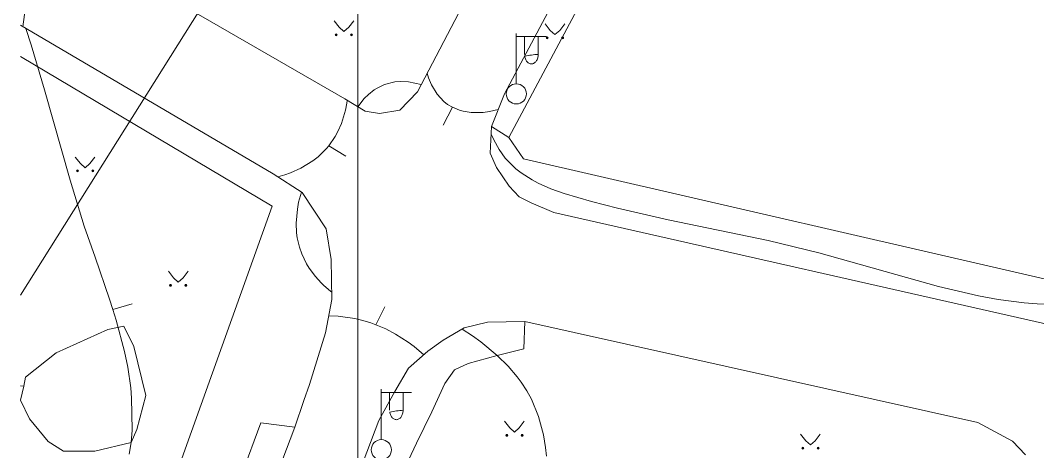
# Model space of a CAD drawing. Extents: x 1000 to 4000, y -5000 to -1000.
# Drawn here: x 1000 to 1100.8, y -4264.8 to -4222 of the extents above; entities that cross this region are included whole.
import ezdxf

# ---------------------------------------------------------------- set-up
doc = ezdxf.new("R2010")
doc.units = 0
doc.header["$MEASUREMENT"] = 0
for name, color, linetype in [('границы команд_1', 10, 'CONTINUOUS'), ('СЛОЙ_11', 7, 'CONTINUOUS'), ('СЛОЙ_18', 7, 'CONTINUOUS'), ('СЛОЙ_24', 7, 'CONTINUOUS'), ('СЛОЙ_3', 7, 'CONTINUOUS'), ('СЛОЙ_41', 7, 'CONTINUOUS'), ('СЛОЙ_50', 7, 'CONTINUOUS')]:
    doc.layers.add(name, color=color, linetype=linetype)

msp = doc.modelspace()

# ---------------------------------------------------------------- linework, layer by layer
at = {"layer": 'границы команд_1', "color": 251, "lineweight": 0}
msp.add_lwpolyline([(1033.44, -1863.26), (3102.46, -1863.26), (3102.46, -4710.9), (1033.44, -4710.9)], close=True, dxfattribs=at)
at = {"layer": 'СЛОЙ_11', "color": 253, "linetype": 'Continuous', "lineweight": 0}
msp.add_lwpolyline([(1122.67, -4228.79), (1109.57, -4247.23), (1105.18, -4248.54), (1049.86, -4235.77), (1048.42, -4233.65)], dxfattribs=at)
at = {"layer": 'СЛОЙ_18', "color": 253, "linetype": 'Continuous', "lineweight": 0}
msp.add_line((1078.4, -4124.45), (1000, -4249.28), dxfattribs=at)
at = {"layer": 'СЛОЙ_24', "color": 253, "linetype": 'Continuous', "lineweight": 0}
for p, q in [((1000, -4211.25), (1032.16, -4229.83)), ((1000, -4222.53), (1025.05, -4237.27)), ((1000, -4225.62), (1024.97, -4240.46)), ((1052.86, -4241.1), (1103.04, -4252.45)), ((1003.56, -4255.01), (1008.67, -4252.69)), ((1008.67, -4252.69), (1010.27, -4252.37)), ((1010.27, -4252.37), (1011.23, -4254.37)), ((1000.52, -4257.41), (1003.56, -4255.01)), ((1011.23, -4254.37), (1012.43, -4259.24)), ((1000, -4258.26), (1000.33, -4258.32)), ((1000, -4259.7), (1000.33, -4258.32)), ((1000.33, -4258.32), (1000.52, -4257.41)), ((1012.43, -4259.24), (1011.55, -4262.6)), ((1000.92, -4261.56), (1000, -4259.7)), ((1000, -4355.1), (1035.52, -4261.72)), ((1000, -4326.15), (1023.83, -4261.94)), ((1002.76, -4263.8), (1000.92, -4261.56)), ((1011.55, -4262.6), (1010.99, -4263.88)), ((1004.28, -4264.76), (1002.76, -4263.8)), ((1010.99, -4263.88), (1007.39, -4264.76)), ((1007.39, -4264.76), (1004.28, -4264.76))]:
    msp.add_line(p, q, dxfattribs=at)
for points in [[(1071.02, -4185.99), (1047.98, -4229.32), (1046.69, -4232.56)], [(1032.16, -4229.83), (1034.16, -4231.03), (1035.6, -4231.27), (1037.6, -4230.95), (1039.35, -4229.11), (1051.98, -4204.97), (1052.54, -4202.18), (1052.46, -4200.58), (1051.18, -4197.78), (1047.42, -4193.62)], [(1065.89, -4200.86), (1048.42, -4233.65)], [(1046.69, -4232.56), (1046.57, -4235.22), (1047.17, -4236.64)], [(1048.42, -4233.65), (1046.69, -4232.56)], [(1047.17, -4236.64), (1048.43, -4238.48), (1049.44, -4239.54), (1050.62, -4240.14), (1052.86, -4241.1)], [(1028.09, -4259.73), (1028.65, -4258.13), (1030.24, -4253.01), (1030.88, -4249.73), (1030.8, -4245.74), (1030.32, -4242.7), (1027.93, -4239.1), (1025.05, -4237.27)], [(1000, -4310.14), (1024.97, -4240.46)], [(1043.99, -4252.53), (1046.31, -4251.97), (1049.98, -4251.89)], [(1047.26, -4255.25), (1049.9, -4254.61), (1049.98, -4251.89)], [(1049.98, -4251.89), (1094.88, -4261.91), (1098.32, -4263.75), (1099.6, -4265.11)], [(1035.52, -4261.72), (1037.12, -4258.85), (1038.47, -4256.53), (1040.39, -4254.85), (1041.91, -4253.73), (1043.99, -4252.53)], [(1039.27, -4263.96), (1040.79, -4260.84), (1042.07, -4258.05), (1043.03, -4256.69), (1044.39, -4256.05), (1047.26, -4255.25)], [(1027.21, -4262.36), (1028.09, -4259.73)], [(1000, -4334.17), (1027.21, -4262.36)], [(1023.83, -4261.94), (1027.21, -4262.36)], [(1000, -4359.7), (1031.44, -4278.59), (1037.91, -4266.84), (1039.27, -4263.96)]]:
    msp.add_lwpolyline(points, dxfattribs=at)
at = {"layer": 'СЛОЙ_3', "color": 253, "linetype": 'Continuous', "lineweight": 0}
for p, q in [((1049.15, -4228.33), (1049.15, -4223.33)), ((1049.15, -4226.33), (1049.15, -4223.33)), ((1049.15, -4223.64), (1052.15, -4223.64)), ((1049.97, -4225.41), (1049.97, -4223.64)), ((1051.32, -4225.41), (1051.32, -4223.64)), ((1035.77, -4263.61), (1035.77, -4258.61)), ((1035.77, -4261.61), (1035.77, -4258.61)), ((1035.77, -4258.92), (1038.77, -4258.92)), ((1036.59, -4260.69), (1036.59, -4258.92)), ((1037.93, -4260.69), (1037.93, -4258.92))]:
    msp.add_line(p, q, dxfattribs=at)
for points in [[(1051.32, -4225.41, -0.035191), (1051.3, -4225.6, -0.036545), (1051.27, -4225.77, -0.03934), (1051.2, -4225.94, -0.0437), (1051.12, -4226.08, -0.049642), (1051.02, -4226.2, -0.056748), (1050.9, -4226.28, -0.0637), (1050.78, -4226.34, -0.068204), (1050.65, -4226.35, -0.068204), (1050.51, -4226.34, -0.0637), (1050.39, -4226.28, -0.056748), (1050.27, -4226.2, -0.049642), (1050.17, -4226.08, -0.0437), (1050.09, -4225.94, -0.03934), (1050.02, -4225.77, -0.036545), (1049.99, -4225.6, -0.035191)], [(1037.94, -4260.69, -0.035191), (1037.92, -4260.87, -0.036545), (1037.88, -4261.05, -0.03934), (1037.82, -4261.21, -0.0437), (1037.74, -4261.35, -0.049642), (1037.64, -4261.47, -0.056748), (1037.52, -4261.56, -0.0637), (1037.39, -4261.61, -0.068204), (1037.26, -4261.63, -0.068204), (1037.13, -4261.61, -0.0637), (1037.01, -4261.56, -0.056748), (1036.89, -4261.47, -0.049642), (1036.79, -4261.35, -0.0437), (1036.71, -4261.21, -0.03934), (1036.64, -4261.05, -0.036545), (1036.61, -4260.87, -0.035191)]]:
    msp.add_lwpolyline(points, format="xyb", close=True, dxfattribs=at)
for centre in [(1049.15, -4229.33), (1035.77, -4264.61)]:
    msp.add_circle(centre, 1, dxfattribs=at)
at = {"layer": 'СЛОЙ_41', "color": 253, "linetype": 'Continuous', "lineweight": 0}
for p, q in [((1031.1, -4222.08), (1031.61, -4222.73)), ((1031.61, -4222.73), (1032.07, -4223.14)), ((1032.54, -4222.73), (1032.07, -4223.14)), ((1033.05, -4222.08), (1032.54, -4222.73)), ((1052.01, -4222.38), (1052.52, -4223.03)), ((1052.52, -4223.03), (1052.98, -4223.44)), ((1053.45, -4223.03), (1052.98, -4223.44)), ((1053.96, -4222.38), (1053.45, -4223.03)), ((1005.44, -4235.59), (1005.95, -4236.24)), ((1007.39, -4235.59), (1006.88, -4236.24)), ((1005.95, -4236.24), (1006.41, -4236.65)), ((1006.88, -4236.24), (1006.41, -4236.65)), ((1014.68, -4246.92), (1015.19, -4247.57)), ((1016.63, -4246.92), (1016.12, -4247.57)), ((1015.19, -4247.57), (1015.65, -4247.98)), ((1016.12, -4247.57), (1015.65, -4247.98)), ((1047.99, -4261.79), (1048.5, -4262.44)), ((1049.94, -4261.79), (1049.43, -4262.44)), ((1048.5, -4262.44), (1048.96, -4262.85)), ((1049.43, -4262.44), (1048.96, -4262.85)), ((1077.32, -4263.06), (1077.83, -4263.71)), ((1079.27, -4263.06), (1078.76, -4263.71)), ((1077.83, -4263.71), (1078.29, -4264.12)), ((1078.76, -4263.71), (1078.29, -4264.12))]:
    msp.add_line(p, q, dxfattribs=at)
for centre in [(1031.31, -4223.47), (1032.83, -4223.47), (1052.22, -4223.77), (1053.74, -4223.77), (1005.66, -4236.97), (1007.18, -4236.97), (1014.89, -4248.31), (1016.41, -4248.31), (1048.21, -4263.18), (1049.73, -4263.18), (1077.53, -4264.45), (1079.05, -4264.45)]:
    msp.add_circle(centre, 0.0976, dxfattribs=at)
for points in [[(1031.22, -4223.51), (1031.21, -4223.45), (1031.22, -4223.43)], [(1031.21, -4223.49), (1031.21, -4223.47), (1031.21, -4223.45)], [(1031.21, -4223.49), (1031.21, -4223.45), (1031.22, -4223.51)], [(1031.23, -4223.53), (1031.22, -4223.43), (1031.23, -4223.42)], [(1031.22, -4223.51), (1031.22, -4223.43), (1031.23, -4223.53)], [(1031.24, -4223.54), (1031.23, -4223.42), (1031.24, -4223.4)], [(1031.23, -4223.53), (1031.23, -4223.42), (1031.24, -4223.54)], [(1031.26, -4223.55), (1031.24, -4223.4), (1031.26, -4223.39)], [(1031.24, -4223.54), (1031.24, -4223.4), (1031.26, -4223.55)], [(1031.27, -4223.56), (1031.26, -4223.39), (1031.27, -4223.38)], [(1031.26, -4223.55), (1031.26, -4223.39), (1031.27, -4223.56)], [(1031.27, -4223.56), (1031.27, -4223.38), (1031.29, -4223.57)], [(1031.29, -4223.57), (1031.27, -4223.38), (1031.29, -4223.38)], [(1031.31, -4223.57), (1031.29, -4223.38), (1031.31, -4223.37)], [(1031.29, -4223.57), (1031.29, -4223.38), (1031.31, -4223.57)], [(1032.74, -4223.51), (1032.73, -4223.45), (1032.74, -4223.43)], [(1032.73, -4223.49), (1032.73, -4223.47), (1032.73, -4223.45)], [(1032.73, -4223.49), (1032.73, -4223.45), (1032.74, -4223.51)], [(1032.75, -4223.53), (1032.74, -4223.43), (1032.75, -4223.42)], [(1032.74, -4223.51), (1032.74, -4223.43), (1032.75, -4223.53)], [(1032.76, -4223.54), (1032.75, -4223.42), (1032.76, -4223.4)], [(1032.75, -4223.53), (1032.75, -4223.42), (1032.76, -4223.54)], [(1032.78, -4223.55), (1032.76, -4223.4), (1032.78, -4223.39)], [(1032.76, -4223.54), (1032.76, -4223.4), (1032.78, -4223.55)], [(1032.79, -4223.56), (1032.78, -4223.39), (1032.79, -4223.38)], [(1032.78, -4223.55), (1032.78, -4223.39), (1032.79, -4223.56)], [(1032.79, -4223.56), (1032.79, -4223.38), (1032.81, -4223.57)], [(1032.81, -4223.57), (1032.79, -4223.38), (1032.81, -4223.38)], [(1032.83, -4223.57), (1032.81, -4223.38), (1032.83, -4223.37)], [(1032.81, -4223.57), (1032.81, -4223.38), (1032.83, -4223.57)], [(1052.13, -4223.81), (1052.12, -4223.75), (1052.13, -4223.73)], [(1052.12, -4223.79), (1052.12, -4223.77), (1052.12, -4223.75)], [(1052.12, -4223.79), (1052.12, -4223.75), (1052.13, -4223.81)], [(1052.14, -4223.83), (1052.13, -4223.73), (1052.14, -4223.72)], [(1052.13, -4223.81), (1052.13, -4223.73), (1052.14, -4223.83)], [(1052.15, -4223.84), (1052.14, -4223.72), (1052.15, -4223.7)], [(1052.14, -4223.83), (1052.14, -4223.72), (1052.15, -4223.84)], [(1052.17, -4223.85), (1052.15, -4223.7), (1052.17, -4223.69)], [(1052.15, -4223.84), (1052.15, -4223.7), (1052.17, -4223.85)], [(1052.18, -4223.86), (1052.17, -4223.69), (1052.18, -4223.68)], [(1052.17, -4223.85), (1052.17, -4223.69), (1052.18, -4223.86)], [(1052.18, -4223.86), (1052.18, -4223.68), (1052.2, -4223.87)], [(1052.2, -4223.87), (1052.18, -4223.68), (1052.2, -4223.68)], [(1052.22, -4223.87), (1052.2, -4223.68), (1052.22, -4223.67)], [(1052.2, -4223.87), (1052.2, -4223.68), (1052.22, -4223.87)], [(1053.65, -4223.79), (1053.64, -4223.77), (1053.65, -4223.75)], [(1053.66, -4223.83), (1053.65, -4223.73), (1053.66, -4223.72)], [(1053.65, -4223.81), (1053.65, -4223.75), (1053.65, -4223.73)], [(1053.65, -4223.81), (1053.65, -4223.73), (1053.66, -4223.83)], [(1053.65, -4223.79), (1053.65, -4223.75), (1053.65, -4223.81)], [(1053.67, -4223.84), (1053.66, -4223.72), (1053.67, -4223.7)], [(1053.66, -4223.83), (1053.66, -4223.72), (1053.67, -4223.84)], [(1053.69, -4223.85), (1053.67, -4223.7), (1053.69, -4223.69)], [(1053.67, -4223.84), (1053.67, -4223.7), (1053.69, -4223.85)], [(1053.7, -4223.86), (1053.69, -4223.69), (1053.7, -4223.68)], [(1053.69, -4223.85), (1053.69, -4223.69), (1053.7, -4223.86)], [(1053.7, -4223.86), (1053.7, -4223.68), (1053.72, -4223.87)], [(1053.72, -4223.87), (1053.7, -4223.68), (1053.72, -4223.68)], [(1053.74, -4223.87), (1053.72, -4223.68), (1053.74, -4223.67)], [(1053.72, -4223.87), (1053.72, -4223.68), (1053.74, -4223.87)], [(1005.57, -4237.01), (1005.56, -4236.95), (1005.57, -4236.94)], [(1005.56, -4236.99), (1005.56, -4236.97), (1005.56, -4236.95)], [(1005.56, -4236.99), (1005.56, -4236.95), (1005.57, -4237.01)], [(1005.58, -4237.03), (1005.57, -4236.94), (1005.58, -4236.92)], [(1005.57, -4237.01), (1005.57, -4236.94), (1005.58, -4237.03)], [(1005.59, -4237.04), (1005.58, -4236.92), (1005.59, -4236.9)], [(1005.58, -4237.03), (1005.58, -4236.92), (1005.59, -4237.04)], [(1005.6, -4237.06), (1005.59, -4236.9), (1005.6, -4236.89)], [(1005.59, -4237.04), (1005.59, -4236.9), (1005.6, -4237.06)], [(1005.62, -4237.06), (1005.6, -4236.89), (1005.62, -4236.88)], [(1005.6, -4237.06), (1005.6, -4236.89), (1005.62, -4237.06)], [(1005.62, -4237.06), (1005.62, -4236.88), (1005.64, -4237.07)], [(1005.64, -4237.07), (1005.62, -4236.88), (1005.64, -4236.88)], [(1005.64, -4237.07), (1005.64, -4236.88), (1005.66, -4237.07)], [(1005.66, -4237.07), (1005.64, -4236.88), (1005.66, -4236.88)], [(1007.09, -4237.01), (1007.08, -4236.95), (1007.09, -4236.94)], [(1007.08, -4236.99), (1007.08, -4236.97), (1007.08, -4236.95)], [(1007.08, -4236.99), (1007.08, -4236.95), (1007.09, -4237.01)], [(1007.1, -4237.03), (1007.09, -4236.94), (1007.1, -4236.92)], [(1007.09, -4237.01), (1007.09, -4236.94), (1007.1, -4237.03)], [(1007.11, -4237.04), (1007.1, -4236.92), (1007.11, -4236.9)], [(1007.1, -4237.03), (1007.1, -4236.92), (1007.11, -4237.04)], [(1007.12, -4237.06), (1007.11, -4236.9), (1007.12, -4236.89)], [(1007.11, -4237.04), (1007.11, -4236.9), (1007.12, -4237.06)], [(1007.14, -4237.06), (1007.12, -4236.89), (1007.14, -4236.88)], [(1007.12, -4237.06), (1007.12, -4236.89), (1007.14, -4237.06)], [(1007.14, -4237.06), (1007.14, -4236.88), (1007.16, -4237.07)], [(1007.16, -4237.07), (1007.14, -4236.88), (1007.16, -4236.88)], [(1007.16, -4237.07), (1007.16, -4236.88), (1007.18, -4237.07)], [(1007.18, -4237.07), (1007.16, -4236.88), (1007.18, -4236.88)], [(1014.81, -4248.36), (1014.8, -4248.27), (1014.81, -4248.26)], [(1014.82, -4248.38), (1014.81, -4248.26), (1014.82, -4248.24)], [(1014.81, -4248.36), (1014.81, -4248.26), (1014.82, -4248.38)], [(1014.84, -4248.39), (1014.82, -4248.24), (1014.84, -4248.23)], [(1014.82, -4248.38), (1014.82, -4248.24), (1014.84, -4248.39)], [(1014.85, -4248.4), (1014.84, -4248.23), (1014.85, -4248.22)], [(1014.84, -4248.39), (1014.84, -4248.23), (1014.85, -4248.4)], [(1014.87, -4248.41), (1014.85, -4248.22), (1014.87, -4248.21)], [(1014.85, -4248.4), (1014.85, -4248.22), (1014.87, -4248.41)], [(1014.87, -4248.41), (1014.87, -4248.21), (1014.89, -4248.41)], [(1014.89, -4248.41), (1014.87, -4248.21), (1014.89, -4248.21)], [(1016.33, -4248.36), (1016.32, -4248.27), (1016.33, -4248.26)], [(1016.34, -4248.38), (1016.33, -4248.26), (1016.34, -4248.24)], [(1016.33, -4248.36), (1016.33, -4248.26), (1016.34, -4248.38)], [(1016.36, -4248.39), (1016.34, -4248.24), (1016.36, -4248.23)], [(1016.34, -4248.38), (1016.34, -4248.24), (1016.36, -4248.39)], [(1016.37, -4248.4), (1016.36, -4248.23), (1016.37, -4248.22)], [(1016.36, -4248.39), (1016.36, -4248.23), (1016.37, -4248.4)], [(1016.39, -4248.41), (1016.37, -4248.22), (1016.39, -4248.21)], [(1016.37, -4248.4), (1016.37, -4248.22), (1016.39, -4248.41)], [(1016.39, -4248.41), (1016.39, -4248.21), (1016.41, -4248.41)], [(1016.41, -4248.41), (1016.39, -4248.21), (1016.41, -4248.21)], [(1014.8, -4248.35), (1014.79, -4248.29), (1014.8, -4248.27)], [(1014.79, -4248.33), (1014.79, -4248.31), (1014.79, -4248.29)], [(1014.79, -4248.33), (1014.79, -4248.29), (1014.8, -4248.35)], [(1014.8, -4248.35), (1014.8, -4248.27), (1014.81, -4248.36)], [(1016.32, -4248.33), (1016.31, -4248.31), (1016.32, -4248.29)], [(1016.32, -4248.35), (1016.32, -4248.29), (1016.32, -4248.27)], [(1016.32, -4248.35), (1016.32, -4248.27), (1016.33, -4248.36)], [(1016.32, -4248.33), (1016.32, -4248.29), (1016.32, -4248.35)], [(1048.12, -4263.22), (1048.11, -4263.16), (1048.12, -4263.14)], [(1048.11, -4263.2), (1048.11, -4263.18), (1048.11, -4263.16)], [(1048.11, -4263.2), (1048.11, -4263.16), (1048.12, -4263.22)], [(1048.14, -4263.25), (1048.12, -4263.13), (1048.14, -4263.11)], [(1048.12, -4263.24), (1048.12, -4263.14), (1048.12, -4263.13)], [(1048.12, -4263.24), (1048.12, -4263.13), (1048.14, -4263.25)], [(1048.12, -4263.22), (1048.12, -4263.14), (1048.12, -4263.24)], [(1048.15, -4263.26), (1048.14, -4263.11), (1048.15, -4263.1)], [(1048.14, -4263.25), (1048.14, -4263.11), (1048.15, -4263.26)], [(1048.17, -4263.27), (1048.15, -4263.1), (1048.17, -4263.09)], [(1048.15, -4263.26), (1048.15, -4263.1), (1048.17, -4263.27)], [(1048.17, -4263.27), (1048.17, -4263.09), (1048.19, -4263.28)], [(1048.19, -4263.28), (1048.17, -4263.09), (1048.19, -4263.09)], [(1048.21, -4263.28), (1048.19, -4263.09), (1048.21, -4263.08)], [(1048.19, -4263.28), (1048.19, -4263.09), (1048.21, -4263.28)], [(1049.64, -4263.22), (1049.63, -4263.16), (1049.64, -4263.14)], [(1049.63, -4263.2), (1049.63, -4263.18), (1049.63, -4263.16)], [(1049.63, -4263.2), (1049.63, -4263.16), (1049.64, -4263.22)], [(1049.65, -4263.24), (1049.64, -4263.14), (1049.65, -4263.13)], [(1049.64, -4263.22), (1049.64, -4263.14), (1049.65, -4263.24)], [(1049.66, -4263.25), (1049.65, -4263.13), (1049.66, -4263.11)], [(1049.65, -4263.24), (1049.65, -4263.13), (1049.66, -4263.25)], [(1049.67, -4263.26), (1049.66, -4263.11), (1049.67, -4263.1)], [(1049.66, -4263.25), (1049.66, -4263.11), (1049.67, -4263.26)], [(1049.69, -4263.27), (1049.67, -4263.1), (1049.69, -4263.09)], [(1049.67, -4263.26), (1049.67, -4263.1), (1049.69, -4263.27)], [(1049.69, -4263.27), (1049.69, -4263.09), (1049.71, -4263.28)], [(1049.71, -4263.28), (1049.69, -4263.09), (1049.71, -4263.09)], [(1049.73, -4263.28), (1049.71, -4263.09), (1049.73, -4263.08)], [(1049.71, -4263.28), (1049.71, -4263.09), (1049.73, -4263.28)], [(1077.45, -4264.5), (1077.44, -4264.41), (1077.45, -4264.39)], [(1077.46, -4264.52), (1077.45, -4264.39), (1077.46, -4264.38)], [(1077.45, -4264.5), (1077.45, -4264.39), (1077.46, -4264.52)], [(1077.47, -4264.53), (1077.46, -4264.38), (1077.47, -4264.37)], [(1077.46, -4264.52), (1077.46, -4264.38), (1077.47, -4264.53)], [(1077.49, -4264.54), (1077.47, -4264.37), (1077.49, -4264.36)], [(1077.47, -4264.53), (1077.47, -4264.37), (1077.49, -4264.54)], [(1077.51, -4264.54), (1077.49, -4264.36), (1077.51, -4264.35)], [(1077.49, -4264.54), (1077.49, -4264.36), (1077.51, -4264.54)], [(1077.51, -4264.54), (1077.51, -4264.35), (1077.53, -4264.55)], [(1077.53, -4264.55), (1077.51, -4264.35), (1077.53, -4264.35)], [(1078.97, -4264.5), (1078.96, -4264.41), (1078.97, -4264.39)], [(1078.98, -4264.52), (1078.97, -4264.39), (1078.98, -4264.38)], [(1078.97, -4264.5), (1078.97, -4264.39), (1078.98, -4264.52)], [(1079, -4264.53), (1078.98, -4264.38), (1079, -4264.37)], [(1078.98, -4264.52), (1078.98, -4264.38), (1079, -4264.53)], [(1079.01, -4264.54), (1079, -4264.37), (1079.01, -4264.36)], [(1079, -4264.53), (1079, -4264.37), (1079.01, -4264.54)], [(1079.03, -4264.54), (1079.01, -4264.36), (1079.03, -4264.35)], [(1079.01, -4264.54), (1079.01, -4264.36), (1079.03, -4264.54)], [(1079.03, -4264.54), (1079.03, -4264.35), (1079.05, -4264.55)], [(1079.05, -4264.55), (1079.03, -4264.35), (1079.05, -4264.35)], [(1077.44, -4264.49), (1077.43, -4264.43), (1077.44, -4264.41)], [(1077.43, -4264.47), (1077.43, -4264.45), (1077.43, -4264.43)], [(1077.43, -4264.47), (1077.43, -4264.43), (1077.44, -4264.49)], [(1077.44, -4264.49), (1077.44, -4264.41), (1077.45, -4264.5)], [(1078.96, -4264.49), (1078.95, -4264.43), (1078.96, -4264.41)], [(1078.95, -4264.47), (1078.95, -4264.45), (1078.95, -4264.43)], [(1078.95, -4264.47), (1078.95, -4264.43), (1078.96, -4264.49)], [(1078.96, -4264.49), (1078.96, -4264.41), (1078.97, -4264.5)]]:
    msp.add_solid(points, dxfattribs=at)
at = {"layer": 'СЛОЙ_41', "color": 253, "linetype": 'Continuous', "lineweight": 0, "extrusion": (0, 0, -1)}
for points in [[(-1031.31, -4223.57), (-1031.31, -4223.37), (-1031.33, -4223.57)], [(-1031.33, -4223.57), (-1031.31, -4223.37), (-1031.33, -4223.38)], [(-1031.33, -4223.57), (-1031.33, -4223.38), (-1031.35, -4223.56)], [(-1031.35, -4223.56), (-1031.33, -4223.38), (-1031.35, -4223.38)], [(-1031.35, -4223.56), (-1031.35, -4223.38), (-1031.36, -4223.55)], [(-1031.36, -4223.55), (-1031.35, -4223.38), (-1031.36, -4223.39)], [(-1031.36, -4223.55), (-1031.36, -4223.39), (-1031.38, -4223.54)], [(-1031.38, -4223.54), (-1031.36, -4223.39), (-1031.38, -4223.4)], [(-1031.38, -4223.54), (-1031.38, -4223.4), (-1031.39, -4223.53)], [(-1031.39, -4223.53), (-1031.38, -4223.4), (-1031.39, -4223.42)], [(-1031.39, -4223.53), (-1031.39, -4223.42), (-1031.4, -4223.51)], [(-1031.4, -4223.51), (-1031.39, -4223.42), (-1031.4, -4223.43)], [(-1031.4, -4223.51), (-1031.4, -4223.43), (-1031.41, -4223.49)], [(-1031.41, -4223.49), (-1031.4, -4223.43), (-1031.41, -4223.45)], [(-1031.41, -4223.49), (-1031.41, -4223.45), (-1031.41, -4223.47)], [(-1032.83, -4223.57), (-1032.83, -4223.37), (-1032.85, -4223.57)], [(-1032.85, -4223.57), (-1032.83, -4223.37), (-1032.85, -4223.38)], [(-1032.85, -4223.57), (-1032.85, -4223.38), (-1032.87, -4223.56)], [(-1032.87, -4223.56), (-1032.85, -4223.38), (-1032.87, -4223.38)], [(-1032.87, -4223.56), (-1032.87, -4223.38), (-1032.88, -4223.55)], [(-1032.88, -4223.55), (-1032.87, -4223.38), (-1032.88, -4223.39)], [(-1032.88, -4223.55), (-1032.88, -4223.39), (-1032.9, -4223.54)], [(-1032.9, -4223.54), (-1032.88, -4223.39), (-1032.9, -4223.4)], [(-1032.9, -4223.54), (-1032.9, -4223.4), (-1032.91, -4223.53)], [(-1032.91, -4223.53), (-1032.9, -4223.4), (-1032.91, -4223.42)], [(-1032.91, -4223.53), (-1032.91, -4223.42), (-1032.92, -4223.51)], [(-1032.92, -4223.51), (-1032.91, -4223.42), (-1032.92, -4223.43)], [(-1032.92, -4223.51), (-1032.92, -4223.43), (-1032.93, -4223.49)], [(-1032.93, -4223.49), (-1032.92, -4223.43), (-1032.93, -4223.45)], [(-1032.93, -4223.49), (-1032.93, -4223.45), (-1032.93, -4223.47)], [(-1052.22, -4223.87), (-1052.22, -4223.67), (-1052.24, -4223.87)], [(-1052.24, -4223.87), (-1052.22, -4223.67), (-1052.24, -4223.68)], [(-1052.24, -4223.87), (-1052.24, -4223.68), (-1052.26, -4223.86)], [(-1052.26, -4223.86), (-1052.24, -4223.68), (-1052.26, -4223.68)], [(-1052.26, -4223.86), (-1052.26, -4223.68), (-1052.27, -4223.85)], [(-1052.27, -4223.85), (-1052.26, -4223.68), (-1052.27, -4223.69)], [(-1052.27, -4223.85), (-1052.27, -4223.69), (-1052.29, -4223.84)], [(-1052.29, -4223.84), (-1052.27, -4223.69), (-1052.29, -4223.7)], [(-1052.29, -4223.84), (-1052.29, -4223.7), (-1052.3, -4223.83)], [(-1052.3, -4223.83), (-1052.29, -4223.7), (-1052.3, -4223.72)], [(-1052.3, -4223.83), (-1052.3, -4223.72), (-1052.31, -4223.81)], [(-1052.31, -4223.81), (-1052.3, -4223.72), (-1052.31, -4223.73)], [(-1052.31, -4223.81), (-1052.31, -4223.73), (-1052.32, -4223.79)], [(-1052.32, -4223.79), (-1052.31, -4223.73), (-1052.32, -4223.75)], [(-1052.32, -4223.79), (-1052.32, -4223.75), (-1052.32, -4223.77)], [(-1053.74, -4223.87), (-1053.74, -4223.67), (-1053.76, -4223.87)], [(-1053.76, -4223.87), (-1053.74, -4223.67), (-1053.76, -4223.68)], [(-1053.76, -4223.87), (-1053.76, -4223.68), (-1053.78, -4223.86)], [(-1053.78, -4223.86), (-1053.76, -4223.68), (-1053.78, -4223.68)], [(-1053.78, -4223.86), (-1053.78, -4223.68), (-1053.8, -4223.85)], [(-1053.8, -4223.85), (-1053.78, -4223.68), (-1053.8, -4223.69)], [(-1053.8, -4223.85), (-1053.8, -4223.69), (-1053.81, -4223.84)], [(-1053.81, -4223.84), (-1053.8, -4223.69), (-1053.81, -4223.7)], [(-1053.81, -4223.84), (-1053.81, -4223.7), (-1053.82, -4223.83)], [(-1053.82, -4223.83), (-1053.81, -4223.7), (-1053.82, -4223.72)], [(-1053.82, -4223.83), (-1053.82, -4223.72), (-1053.83, -4223.81)], [(-1053.83, -4223.81), (-1053.82, -4223.72), (-1053.83, -4223.73)], [(-1053.83, -4223.81), (-1053.83, -4223.73), (-1053.84, -4223.79)], [(-1053.84, -4223.79), (-1053.83, -4223.73), (-1053.84, -4223.75)], [(-1053.84, -4223.79), (-1053.84, -4223.75), (-1053.84, -4223.77)], [(-1005.66, -4237.07), (-1005.66, -4236.88), (-1005.68, -4237.07)], [(-1005.68, -4237.07), (-1005.66, -4236.88), (-1005.68, -4236.88)], [(-1005.68, -4237.07), (-1005.68, -4236.88), (-1005.69, -4237.06)], [(-1005.69, -4237.06), (-1005.68, -4236.88), (-1005.69, -4236.88)], [(-1005.69, -4237.06), (-1005.69, -4236.88), (-1005.71, -4237.06)], [(-1005.71, -4237.06), (-1005.69, -4236.88), (-1005.71, -4236.89)], [(-1005.71, -4237.06), (-1005.71, -4236.89), (-1005.73, -4237.04)], [(-1005.73, -4237.04), (-1005.71, -4236.89), (-1005.73, -4236.9)], [(-1005.73, -4237.04), (-1005.73, -4236.9), (-1005.74, -4237.03)], [(-1005.74, -4237.03), (-1005.73, -4236.9), (-1005.74, -4236.92)], [(-1005.74, -4237.03), (-1005.74, -4236.92), (-1005.75, -4237.01)], [(-1005.75, -4237.01), (-1005.74, -4236.92), (-1005.75, -4236.94)], [(-1005.75, -4237.01), (-1005.75, -4236.94), (-1005.75, -4236.99)], [(-1005.75, -4236.99), (-1005.75, -4236.94), (-1005.75, -4236.95)], [(-1005.75, -4236.99), (-1005.75, -4236.95), (-1005.75, -4236.97)], [(-1007.18, -4237.07), (-1007.18, -4236.88), (-1007.2, -4237.07)], [(-1007.2, -4237.07), (-1007.18, -4236.88), (-1007.2, -4236.88)], [(-1007.2, -4237.07), (-1007.2, -4236.88), (-1007.21, -4237.06)], [(-1007.21, -4237.06), (-1007.2, -4236.88), (-1007.21, -4236.88)], [(-1007.21, -4237.06), (-1007.21, -4236.88), (-1007.23, -4237.06)], [(-1007.23, -4237.06), (-1007.21, -4236.88), (-1007.23, -4236.89)], [(-1007.23, -4237.06), (-1007.23, -4236.89), (-1007.25, -4237.04)], [(-1007.25, -4237.04), (-1007.23, -4236.89), (-1007.25, -4236.9)], [(-1007.25, -4237.04), (-1007.25, -4236.9), (-1007.26, -4237.03)], [(-1007.26, -4237.03), (-1007.25, -4236.9), (-1007.26, -4236.92)], [(-1007.26, -4237.03), (-1007.26, -4236.92), (-1007.27, -4237.01)], [(-1007.27, -4237.01), (-1007.26, -4236.92), (-1007.27, -4236.94)], [(-1007.27, -4237.01), (-1007.27, -4236.94), (-1007.27, -4236.99)], [(-1007.27, -4236.99), (-1007.27, -4236.94), (-1007.27, -4236.95)], [(-1007.27, -4236.99), (-1007.27, -4236.95), (-1007.28, -4236.97)], [(-1014.89, -4248.41), (-1014.89, -4248.21), (-1014.91, -4248.41)], [(-1014.91, -4248.41), (-1014.89, -4248.21), (-1014.91, -4248.21)], [(-1014.91, -4248.41), (-1014.91, -4248.21), (-1014.93, -4248.4)], [(-1014.93, -4248.4), (-1014.91, -4248.21), (-1014.93, -4248.22)], [(-1014.93, -4248.4), (-1014.93, -4248.22), (-1014.94, -4248.39)], [(-1014.94, -4248.39), (-1014.93, -4248.22), (-1014.94, -4248.23)], [(-1014.94, -4248.39), (-1014.94, -4248.23), (-1014.96, -4248.38)], [(-1014.96, -4248.38), (-1014.94, -4248.23), (-1014.96, -4248.24)], [(-1014.96, -4248.38), (-1014.96, -4248.24), (-1014.97, -4248.36)], [(-1014.97, -4248.36), (-1014.96, -4248.24), (-1014.97, -4248.26)], [(-1014.97, -4248.36), (-1014.97, -4248.26), (-1014.98, -4248.35)], [(-1014.98, -4248.35), (-1014.97, -4248.26), (-1014.98, -4248.27)], [(-1016.41, -4248.41), (-1016.41, -4248.21), (-1016.43, -4248.41)], [(-1016.43, -4248.41), (-1016.41, -4248.21), (-1016.43, -4248.21)], [(-1016.43, -4248.41), (-1016.43, -4248.21), (-1016.45, -4248.4)], [(-1016.45, -4248.4), (-1016.43, -4248.21), (-1016.45, -4248.22)], [(-1016.45, -4248.4), (-1016.45, -4248.22), (-1016.47, -4248.39)], [(-1016.47, -4248.39), (-1016.45, -4248.22), (-1016.47, -4248.23)], [(-1016.47, -4248.39), (-1016.47, -4248.23), (-1016.48, -4248.38)], [(-1016.48, -4248.38), (-1016.47, -4248.23), (-1016.48, -4248.24)], [(-1016.48, -4248.38), (-1016.48, -4248.24), (-1016.49, -4248.36)], [(-1016.49, -4248.36), (-1016.48, -4248.24), (-1016.49, -4248.26)], [(-1016.49, -4248.36), (-1016.49, -4248.26), (-1016.5, -4248.35)], [(-1016.5, -4248.35), (-1016.49, -4248.26), (-1016.5, -4248.27)], [(-1014.98, -4248.35), (-1014.98, -4248.27), (-1014.99, -4248.33)], [(-1014.99, -4248.33), (-1014.98, -4248.27), (-1014.99, -4248.29)], [(-1014.99, -4248.33), (-1014.99, -4248.29), (-1014.99, -4248.31)], [(-1016.5, -4248.35), (-1016.5, -4248.27), (-1016.51, -4248.33)], [(-1016.51, -4248.33), (-1016.5, -4248.27), (-1016.51, -4248.29)], [(-1016.51, -4248.33), (-1016.51, -4248.29), (-1016.51, -4248.31)], [(-1048.21, -4263.28), (-1048.21, -4263.08), (-1048.22, -4263.28)], [(-1048.22, -4263.28), (-1048.21, -4263.08), (-1048.22, -4263.09)], [(-1048.22, -4263.28), (-1048.22, -4263.09), (-1048.24, -4263.27)], [(-1048.24, -4263.27), (-1048.22, -4263.09), (-1048.24, -4263.09)], [(-1048.24, -4263.27), (-1048.24, -4263.09), (-1048.26, -4263.26)], [(-1048.26, -4263.26), (-1048.24, -4263.09), (-1048.26, -4263.1)], [(-1048.26, -4263.26), (-1048.26, -4263.1), (-1048.27, -4263.25)], [(-1048.27, -4263.25), (-1048.26, -4263.1), (-1048.27, -4263.11)], [(-1048.27, -4263.25), (-1048.27, -4263.11), (-1048.29, -4263.24)], [(-1048.29, -4263.24), (-1048.27, -4263.11), (-1048.29, -4263.13)], [(-1048.29, -4263.24), (-1048.29, -4263.13), (-1048.3, -4263.22)], [(-1048.3, -4263.22), (-1048.29, -4263.13), (-1048.3, -4263.14)], [(-1048.3, -4263.22), (-1048.3, -4263.14), (-1048.3, -4263.2)], [(-1048.3, -4263.2), (-1048.3, -4263.14), (-1048.3, -4263.16)], [(-1048.3, -4263.2), (-1048.3, -4263.16), (-1048.3, -4263.18)], [(-1049.73, -4263.28), (-1049.73, -4263.08), (-1049.75, -4263.28)], [(-1049.75, -4263.28), (-1049.73, -4263.08), (-1049.75, -4263.09)], [(-1049.75, -4263.28), (-1049.75, -4263.09), (-1049.76, -4263.27)], [(-1049.76, -4263.27), (-1049.75, -4263.09), (-1049.76, -4263.09)], [(-1049.76, -4263.27), (-1049.76, -4263.09), (-1049.78, -4263.26)], [(-1049.78, -4263.26), (-1049.76, -4263.09), (-1049.78, -4263.1)], [(-1049.78, -4263.26), (-1049.78, -4263.1), (-1049.8, -4263.25)], [(-1049.8, -4263.25), (-1049.78, -4263.1), (-1049.8, -4263.11)], [(-1049.8, -4263.25), (-1049.8, -4263.11), (-1049.81, -4263.24)], [(-1049.81, -4263.24), (-1049.8, -4263.11), (-1049.81, -4263.13)], [(-1049.81, -4263.24), (-1049.81, -4263.13), (-1049.82, -4263.22)], [(-1049.82, -4263.22), (-1049.81, -4263.13), (-1049.82, -4263.14)], [(-1049.82, -4263.22), (-1049.82, -4263.14), (-1049.82, -4263.2)], [(-1049.82, -4263.2), (-1049.82, -4263.14), (-1049.82, -4263.16)], [(-1049.82, -4263.2), (-1049.82, -4263.16), (-1049.82, -4263.18)], [(-1077.53, -4264.55), (-1077.53, -4264.35), (-1077.55, -4264.54)], [(-1077.55, -4264.54), (-1077.53, -4264.35), (-1077.55, -4264.35)], [(-1077.55, -4264.54), (-1077.55, -4264.35), (-1077.57, -4264.54)], [(-1077.57, -4264.54), (-1077.55, -4264.35), (-1077.57, -4264.36)], [(-1077.57, -4264.54), (-1077.57, -4264.36), (-1077.58, -4264.53)], [(-1077.58, -4264.53), (-1077.57, -4264.36), (-1077.58, -4264.37)], [(-1077.58, -4264.53), (-1077.58, -4264.37), (-1077.6, -4264.52)], [(-1077.6, -4264.52), (-1077.58, -4264.37), (-1077.6, -4264.38)], [(-1077.6, -4264.52), (-1077.6, -4264.38), (-1077.61, -4264.5)], [(-1077.61, -4264.5), (-1077.6, -4264.38), (-1077.61, -4264.39)], [(-1077.61, -4264.5), (-1077.61, -4264.39), (-1077.62, -4264.49)], [(-1077.62, -4264.49), (-1077.61, -4264.39), (-1077.62, -4264.41)], [(-1079.05, -4264.55), (-1079.05, -4264.35), (-1079.07, -4264.54)], [(-1079.07, -4264.54), (-1079.05, -4264.35), (-1079.07, -4264.35)], [(-1079.07, -4264.54), (-1079.07, -4264.35), (-1079.09, -4264.54)], [(-1079.09, -4264.54), (-1079.07, -4264.35), (-1079.09, -4264.36)], [(-1079.09, -4264.54), (-1079.09, -4264.36), (-1079.1, -4264.53)], [(-1079.1, -4264.53), (-1079.09, -4264.36), (-1079.1, -4264.37)], [(-1079.1, -4264.53), (-1079.1, -4264.37), (-1079.12, -4264.52)], [(-1079.12, -4264.52), (-1079.1, -4264.37), (-1079.12, -4264.38)], [(-1079.12, -4264.52), (-1079.12, -4264.38), (-1079.13, -4264.5)], [(-1079.13, -4264.5), (-1079.12, -4264.38), (-1079.13, -4264.39)], [(-1079.13, -4264.5), (-1079.13, -4264.39), (-1079.14, -4264.49)], [(-1079.14, -4264.49), (-1079.13, -4264.39), (-1079.14, -4264.41)], [(-1077.62, -4264.49), (-1077.62, -4264.41), (-1077.62, -4264.47)], [(-1077.62, -4264.47), (-1077.62, -4264.41), (-1077.62, -4264.43)], [(-1077.62, -4264.47), (-1077.62, -4264.43), (-1077.63, -4264.45)], [(-1079.14, -4264.49), (-1079.14, -4264.41), (-1079.15, -4264.47)], [(-1079.15, -4264.47), (-1079.14, -4264.41), (-1079.15, -4264.43)], [(-1079.15, -4264.47), (-1079.15, -4264.43), (-1079.15, -4264.45)]]:
    msp.add_solid(points, dxfattribs=at)
at = {"layer": 'СЛОЙ_50', "color": 253, "linetype": 'Continuous', "lineweight": 0}
for p, q in [((1042.81, -4230.66), (1041.9, -4232.44)), ((1030.56, -4234.48), (1032.27, -4235.52))]:
    msp.add_line(p, q, dxfattribs=at)
for points in [[(1001.39, -4212.06), (1001.57, -4212.81), (1001.67, -4213.58), (1001.72, -4214.7), (1001.64, -4215.78), (1001.56, -4216.3), (1001.31, -4217.28), (1000.8, -4218.52), (1000.25, -4222.67)], [(1000.56, -4222.85), (1001.08, -4224.48), (1002.4, -4228.93), (1004.93, -4237.9), (1006.34, -4242.43), (1007.41, -4245.53), (1008.84, -4249.67), (1009.17, -4250.71), (1009.5, -4251.75), (1010.33, -4254.86), (1010.64, -4256.42), (1010.94, -4258.48), (1011.02, -4259.51), (1011.06, -4261.06), (1011.09, -4262.67), (1010.99, -4263.88), (1010.78, -4265.04)], [(1033.46, -4230.61), (1034.08, -4229.79), (1034.49, -4229.39), (1035.07, -4228.94), (1035.37, -4228.75), (1036.09, -4228.41), (1037.1, -4228.15), (1037.64, -4228.1), (1038.48, -4228.13), (1039.73, -4228.39)], [(1040.31, -4227.29), (1040.46, -4227.74), (1040.76, -4228.44), (1041.3, -4229.35), (1041.96, -4230.08), (1042.33, -4230.37), (1042.81, -4230.66), (1043.51, -4230.95), (1043.88, -4231.05), (1044.68, -4231.17), (1045.86, -4231.16), (1046.5, -4231.08), (1047.36, -4230.89)], [(1025.51, -4237.56), (1026.22, -4237.35), (1026.77, -4237.16), (1027.78, -4236.71), (1028.98, -4235.98), (1029.51, -4235.56), (1029.88, -4235.22), (1030.34, -4234.73), (1030.56, -4234.48), (1031.19, -4233.56), (1031.46, -4233.06), (1031.81, -4232.26), (1032.21, -4230.96), (1032.35, -4230.26), (1032.39, -4229.97)], [(1046.66, -4233.33), (1046.92, -4233.9), (1047.45, -4234.84), (1048.06, -4235.69), (1048.4, -4236.08), (1049.1, -4236.75), (1049.62, -4237.15), (1050.73, -4237.86), (1051.32, -4238.18), (1052.58, -4238.74), (1053.89, -4239.22), (1056.61, -4240.01), (1059.17, -4240.66), (1064.2, -4241.8), (1074.11, -4243.88), (1079.12, -4245.09), (1090.98, -4248.43), (1094.94, -4249.34), (1096.9, -4249.7), (1099.48, -4250.04), (1100.76, -4250.14), (1102.66, -4250.19)], [(1030.87, -4248.99), (1030.74, -4248.89), (1030.09, -4248.33), (1029.8, -4248.05), (1029.25, -4247.45), (1028.63, -4246.62), (1028.36, -4246.19), (1027.88, -4245.19), (1027.65, -4244.52), (1027.44, -4243.6), (1027.38, -4243.12), (1027.34, -4242.14), (1027.45, -4240.77), (1027.58, -4240.06), (1027.87, -4239.07)], [(1009.17, -4250.71), (1011.09, -4250.14)], [(1035.22, -4252.22), (1036.13, -4250.44)], [(1030.57, -4251.33), (1031.49, -4251.37), (1033.14, -4251.6), (1033.95, -4251.8), (1034.72, -4252.03), (1035.22, -4252.22), (1035.72, -4252.41), (1036.21, -4252.63), (1037.18, -4253.14), (1038.43, -4253.94), (1039.04, -4254.39), (1039.98, -4255.21)], [(1052.14, -4265.25), (1052.05, -4264.39), (1051.84, -4263.12), (1051.35, -4261.3), (1050.64, -4259.58), (1050.19, -4258.76), (1049.64, -4257.92), (1049.23, -4257.38), (1048.34, -4256.33), (1047.26, -4255.25), (1045.63, -4253.92), (1044.81, -4253.32), (1043.79, -4252.64)]]:
    msp.add_lwpolyline(points, dxfattribs=at)

doc.saveas('drawing.dxf')
